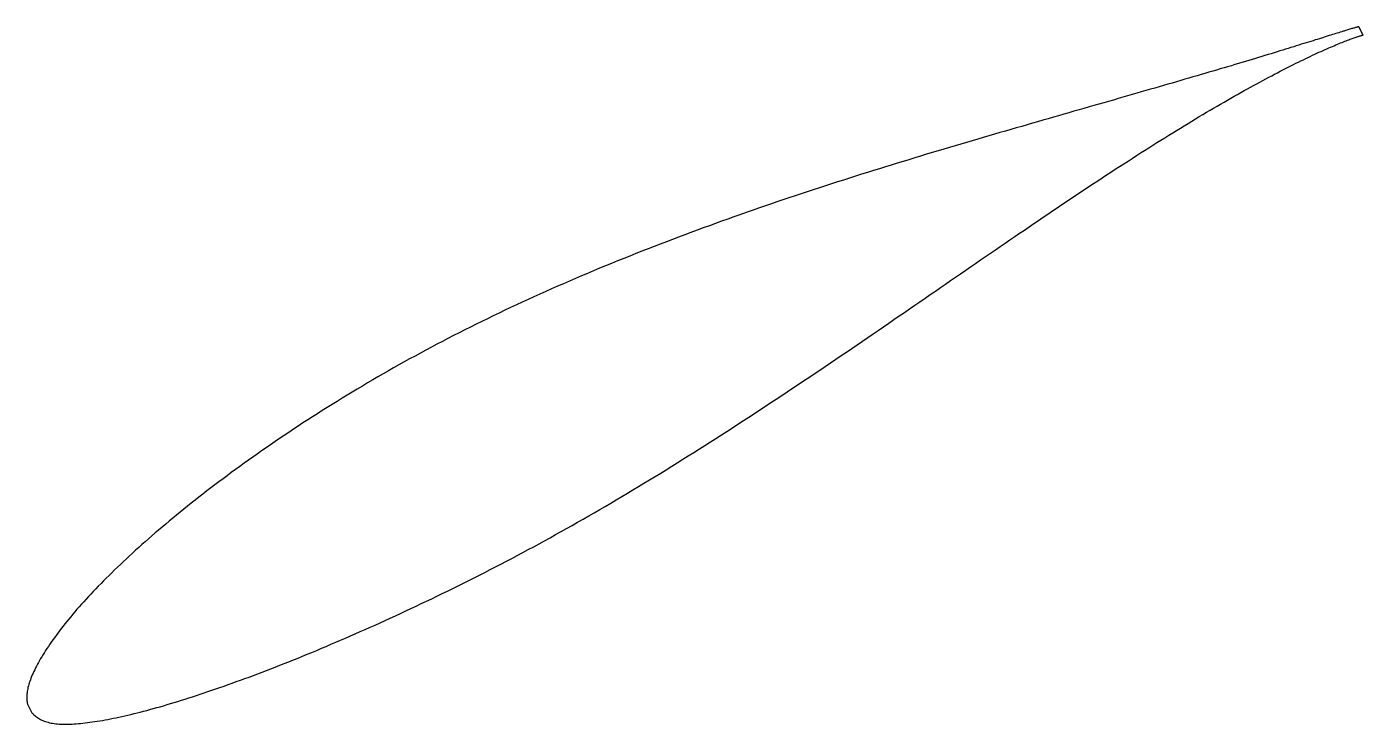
# Model space of a CAD drawing. Header units: metres. Extents: x -43 to 87, y -23 to 45.
import ezdxf

# ---------------------------------------------------------------- set-up
doc = ezdxf.new("R2010")
doc.units = ezdxf.units.M

msp = doc.modelspace()

# ---------------------------------------------------------------- linework, layer by layer
msp.add_lwpolyline([(86.21, 44.54), (86.21, 44.54), (86.2, 44.54), (86.19, 44.54), (86.17, 44.54), (86.15, 44.53), (86.11, 44.52), (86.08, 44.51), (86.04, 44.5), (85.99, 44.49), (85.94, 44.48), (85.88, 44.46), (85.82, 44.44), (85.75, 44.42), (85.68, 44.4), (85.6, 44.38), (85.52, 44.36), (85.43, 44.33), (85.34, 44.3), (85.24, 44.27), (85.13, 44.24), (85.03, 44.21), (84.91, 44.17), (84.79, 44.13), (84.67, 44.1), (84.54, 44.06), (84.4, 44.01), (84.26, 43.97), (84.11, 43.93), (83.96, 43.88), (83.81, 43.83), (83.65, 43.78), (83.48, 43.73), (83.31, 43.68), (83.13, 43.62), (82.95, 43.56), (82.76, 43.5), (82.57, 43.44), (82.38, 43.38), (82.17, 43.32), (81.97, 43.26), (81.76, 43.19), (81.54, 43.12), (81.32, 43.05), (81.09, 42.98), (80.86, 42.91), (80.62, 42.84), (80.38, 42.76), (80.13, 42.68), (79.88, 42.61), (79.62, 42.53), (79.36, 42.45), (79.1, 42.36), (78.82, 42.28), (78.55, 42.2), (78.27, 42.11), (77.98, 42.02), (77.69, 41.93), (77.4, 41.84), (77.1, 41.75), (76.79, 41.66), (76.48, 41.57), (76.17, 41.47), (75.85, 41.37), (75.52, 41.28), (75.2, 41.18), (74.86, 41.08), (74.53, 40.98), (74.18, 40.88), (73.84, 40.77), (73.48, 40.67), (73.13, 40.56), (72.77, 40.46), (72.4, 40.35), (72.04, 40.24), (71.66, 40.13), (71.28, 40.02), (70.9, 39.9), (70.52, 39.79), (70.12, 39.68), (69.73, 39.56), (69.33, 39.45), (68.93, 39.33), (68.52, 39.21), (68.11, 39.09), (67.69, 38.97), (67.27, 38.85), (66.85, 38.72), (66.42, 38.6), (65.99, 38.48), (65.55, 38.35), (65.11, 38.22), (64.67, 38.1), (64.22, 37.97), (63.77, 37.84), (63.32, 37.71), (62.86, 37.58), (62.4, 37.44), (61.93, 37.31), (61.46, 37.17), (60.99, 37.04), (60.52, 36.9), (60.04, 36.77), (59.55, 36.63), (59.07, 36.49), (58.58, 36.35), (58.08, 36.21), (57.59, 36.06), (57.09, 35.92), (56.59, 35.78), (56.08, 35.63), (55.57, 35.49), (55.06, 35.34), (54.55, 35.19), (54.03, 35.04), (53.51, 34.89), (52.99, 34.74), (52.46, 34.59), (51.93, 34.43), (51.4, 34.28), (50.87, 34.12), (50.33, 33.97), (49.79, 33.81), (49.25, 33.65), (48.71, 33.49), (48.16, 33.33), (47.61, 33.17), (47.06, 33.01), (46.51, 32.84), (45.95, 32.68), (45.4, 32.51), (44.84, 32.34), (44.28, 32.18), (43.71, 32.01), (43.15, 31.83), (42.58, 31.66), (42.01, 31.49), (41.44, 31.31), (40.87, 31.14), (40.3, 30.96), (39.72, 30.78), (39.15, 30.6), (38.57, 30.42), (37.99, 30.24), (37.41, 30.06), (36.83, 29.87), (36.24, 29.69), (35.66, 29.5), (35.07, 29.31), (34.49, 29.12), (33.9, 28.93), (33.31, 28.74), (32.72, 28.55), (32.13, 28.35), (31.54, 28.15), (30.95, 27.96), (30.36, 27.76), (29.77, 27.56), (29.17, 27.35), (28.58, 27.15), (27.99, 26.95), (27.39, 26.74), (26.8, 26.53), (26.2, 26.32), (25.61, 26.11), (25.01, 25.9), (24.42, 25.69), (23.82, 25.47), (23.23, 25.26), (22.63, 25.04), (22.04, 24.82), (21.44, 24.6), (20.85, 24.38), (20.25, 24.16), (19.66, 23.93), (19.07, 23.71), (18.47, 23.48), (17.88, 23.25), (17.29, 23.02), (16.7, 22.79), (16.11, 22.56), (15.52, 22.32), (14.93, 22.08), (14.34, 21.85), (13.75, 21.61), (13.16, 21.37), (12.58, 21.13), (12, 20.88), (11.41, 20.64), (10.83, 20.39), (10.25, 20.14), (9.67, 19.89), (9.09, 19.64), (8.51, 19.39), (7.94, 19.14), (7.37, 18.88), (6.79, 18.63), (6.22, 18.37), (5.65, 18.11), (5.09, 17.85), (4.52, 17.59), (3.96, 17.32), (3.4, 17.06), (2.84, 16.79), (2.28, 16.52), (1.72, 16.25), (1.17, 15.98), (0.62, 15.71), (0.07, 15.44), (-0.48, 15.16), (-1.03, 14.89), (-1.57, 14.61), (-2.11, 14.33), (-2.65, 14.05), (-3.18, 13.77), (-3.72, 13.49), (-4.25, 13.2), (-4.78, 12.92), (-5.3, 12.63), (-5.83, 12.35), (-6.35, 12.06), (-6.87, 11.77), (-7.38, 11.48), (-7.89, 11.19), (-8.4, 10.9), (-8.91, 10.6), (-9.41, 10.31), (-9.92, 10.02), (-10.41, 9.72), (-10.91, 9.42), (-11.4, 9.13), (-11.89, 8.83), (-12.38, 8.53), (-12.86, 8.23), (-13.35, 7.94), (-13.82, 7.64), (-14.3, 7.34), (-14.77, 7.04), (-15.24, 6.74), (-15.7, 6.44), (-16.17, 6.14), (-16.63, 5.83), (-17.08, 5.53), (-17.54, 5.23), (-17.99, 4.93), (-18.43, 4.63), (-18.87, 4.33), (-19.31, 4.03), (-19.75, 3.73), (-20.18, 3.43), (-20.61, 3.13), (-21.04, 2.83), (-21.46, 2.53), (-21.88, 2.23), (-22.3, 1.93), (-22.71, 1.63), (-23.12, 1.33), (-23.52, 1.03), (-23.92, 0.73), (-24.32, 0.44), (-24.71, 0.14), (-25.1, -0.16), (-25.49, -0.45), (-25.87, -0.75), (-26.25, -1.04), (-26.63, -1.34), (-27, -1.63), (-27.36, -1.92), (-27.73, -2.22), (-28.09, -2.51), (-28.44, -2.8), (-28.79, -3.09), (-29.14, -3.38), (-29.48, -3.66), (-29.82, -3.95), (-30.16, -4.24), (-30.49, -4.52), (-30.82, -4.8), (-31.14, -5.09), (-31.46, -5.37), (-31.78, -5.65), (-32.09, -5.92), (-32.4, -6.2), (-32.7, -6.48), (-33, -6.75), (-33.29, -7.03), (-33.58, -7.3), (-33.87, -7.57), (-34.15, -7.84), (-34.43, -8.1), (-34.7, -8.37), (-34.97, -8.64), (-35.24, -8.9), (-35.5, -9.16), (-35.75, -9.42), (-36.01, -9.68), (-36.25, -9.93), (-36.5, -10.19), (-36.74, -10.44), (-36.97, -10.69), (-37.2, -10.94), (-37.43, -11.19), (-37.65, -11.43), (-37.86, -11.68), (-38.08, -11.92), (-38.28, -12.16), (-38.49, -12.4), (-38.68, -12.64), (-38.88, -12.87), (-39.07, -13.1), (-39.25, -13.33), (-39.43, -13.56), (-39.61, -13.79), (-39.78, -14.01), (-39.95, -14.23), (-40.11, -14.45), (-40.27, -14.67), (-40.42, -14.89), (-40.57, -15.1), (-40.71, -15.31), (-40.85, -15.51), (-40.99, -15.72), (-41.12, -15.92), (-41.24, -16.12), (-41.37, -16.31), (-41.48, -16.51), (-41.6, -16.7), (-41.7, -16.88), (-41.81, -17.07), (-41.91, -17.25), (-42, -17.43), (-42.09, -17.6), (-42.18, -17.78), (-42.26, -17.95), (-42.34, -18.11), (-42.41, -18.28), (-42.48, -18.44), (-42.54, -18.6), (-42.6, -18.75), (-42.66, -18.91), (-42.71, -19.06), (-42.75, -19.21), (-42.79, -19.35), (-42.83, -19.49), (-42.86, -19.63), (-42.88, -19.77), (-42.9, -19.9), (-42.92, -20.03), (-42.94, -20.15), (-42.94, -20.27), (-42.95, -20.39), (-42.95, -20.5), (-42.95, -20.61), (-42.94, -20.71), (-42.93, -20.8), (-42.92, -20.89), (-42.91, -20.97), (-42.9, -21.03), (-42.89, -21.08), (-42.88, -21.11), (-42.46, -21.94), (-42.46, -21.95), (-42.44, -21.96), (-42.41, -21.99), (-42.37, -22.02), (-42.32, -22.08), (-42.25, -22.14), (-42.18, -22.2), (-42.1, -22.27), (-42.01, -22.34), (-41.92, -22.41), (-41.82, -22.47), (-41.71, -22.53), (-41.61, -22.59), (-41.5, -22.65), (-41.38, -22.7), (-41.26, -22.75), (-41.13, -22.79), (-41, -22.83), (-40.87, -22.87), (-40.73, -22.91), (-40.59, -22.94), (-40.44, -22.96), (-40.29, -22.99), (-40.14, -23.01), (-39.98, -23.03), (-39.81, -23.04), (-39.65, -23.05), (-39.47, -23.06), (-39.3, -23.06), (-39.12, -23.06), (-38.93, -23.06), (-38.74, -23.05), (-38.55, -23.04), (-38.35, -23.03), (-38.15, -23.01), (-37.94, -23), (-37.73, -22.98), (-37.51, -22.95), (-37.29, -22.93), (-37.06, -22.9), (-36.83, -22.87), (-36.6, -22.84), (-36.36, -22.8), (-36.12, -22.76), (-35.87, -22.72), (-35.62, -22.68), (-35.36, -22.63), (-35.1, -22.59), (-34.83, -22.54), (-34.56, -22.48), (-34.29, -22.43), (-34.01, -22.37), (-33.73, -22.31), (-33.44, -22.24), (-33.15, -22.18), (-32.85, -22.11), (-32.55, -22.03), (-32.25, -21.96), (-31.94, -21.88), (-31.63, -21.8), (-31.32, -21.72), (-31, -21.63), (-30.68, -21.54), (-30.35, -21.45), (-30.02, -21.36), (-29.68, -21.26), (-29.35, -21.16), (-29, -21.06), (-28.66, -20.95), (-28.31, -20.85), (-27.95, -20.74), (-27.6, -20.62), (-27.24, -20.51), (-26.87, -20.39), (-26.5, -20.27), (-26.13, -20.15), (-25.75, -20.02), (-25.38, -19.9), (-24.99, -19.77), (-24.61, -19.63), (-24.22, -19.5), (-23.82, -19.36), (-23.43, -19.22), (-23.03, -19.08), (-22.63, -18.93), (-22.22, -18.78), (-21.81, -18.63), (-21.4, -18.48), (-20.98, -18.33), (-20.56, -18.17), (-20.14, -18.01), (-19.71, -17.85), (-19.29, -17.68), (-18.85, -17.51), (-18.42, -17.34), (-17.98, -17.17), (-17.54, -17), (-17.1, -16.82), (-16.65, -16.64), (-16.2, -16.46), (-15.75, -16.27), (-15.3, -16.09), (-14.84, -15.9), (-14.38, -15.7), (-13.92, -15.51), (-13.46, -15.31), (-12.99, -15.11), (-12.52, -14.91), (-12.05, -14.71), (-11.57, -14.5), (-11.1, -14.3), (-10.62, -14.08), (-10.14, -13.87), (-9.65, -13.66), (-9.17, -13.44), (-8.68, -13.22), (-8.19, -13), (-7.7, -12.77), (-7.2, -12.54), (-6.71, -12.31), (-6.21, -12.08), (-5.71, -11.85), (-5.21, -11.61), (-4.7, -11.37), (-4.2, -11.13), (-3.69, -10.89), (-3.18, -10.65), (-2.67, -10.4), (-2.16, -10.15), (-1.65, -9.9), (-1.13, -9.64), (-0.62, -9.39), (-0.1, -9.13), (0.42, -8.87), (0.94, -8.6), (1.46, -8.34), (1.98, -8.07), (2.51, -7.8), (3.03, -7.53), (3.56, -7.25), (4.08, -6.98), (4.61, -6.7), (5.14, -6.42), (5.67, -6.13), (6.2, -5.85), (6.73, -5.56), (7.26, -5.27), (7.79, -4.98), (8.32, -4.68), (8.85, -4.38), (9.39, -4.09), (9.92, -3.79), (10.46, -3.48), (10.99, -3.18), (11.53, -2.87), (12.06, -2.56), (12.6, -2.25), (13.14, -1.94), (13.67, -1.62), (14.21, -1.31), (14.75, -0.99), (15.28, -0.67), (15.82, -0.35), (16.36, -0.02), (16.89, 0.3), (17.43, 0.63), (17.97, 0.95), (18.51, 1.28), (19.04, 1.61), (19.58, 1.95), (20.12, 2.28), (20.65, 2.62), (21.19, 2.95), (21.73, 3.29), (22.26, 3.63), (22.8, 3.97), (23.33, 4.31), (23.87, 4.65), (24.4, 4.99), (24.94, 5.33), (25.47, 5.68), (26, 6.02), (26.54, 6.37), (27.07, 6.72), (27.6, 7.06), (28.13, 7.41), (28.66, 7.76), (29.19, 8.11), (29.72, 8.46), (30.25, 8.81), (30.78, 9.16), (31.3, 9.51), (31.83, 9.86), (32.35, 10.21), (32.88, 10.56), (33.4, 10.91), (33.93, 11.26), (34.45, 11.61), (34.97, 11.96), (35.49, 12.32), (36.01, 12.67), (36.52, 13.02), (37.04, 13.37), (37.56, 13.72), (38.07, 14.07), (38.58, 14.42), (39.1, 14.77), (39.61, 15.12), (40.12, 15.47), (40.63, 15.82), (41.13, 16.16), (41.64, 16.51), (42.14, 16.86), (42.64, 17.2), (43.15, 17.55), (43.65, 17.89), (44.14, 18.23), (44.64, 18.58), (45.14, 18.92), (45.63, 19.26), (46.12, 19.6), (46.61, 19.94), (47.1, 20.27), (47.59, 20.61), (48.08, 20.94), (48.56, 21.28), (49.04, 21.61), (49.52, 21.94), (50, 22.27), (50.48, 22.59), (50.96, 22.92), (51.43, 23.24), (51.9, 23.57), (52.37, 23.89), (52.84, 24.21), (53.3, 24.53), (53.77, 24.84), (54.23, 25.16), (54.69, 25.47), (55.15, 25.78), (55.6, 26.09), (56.05, 26.39), (56.5, 26.7), (56.95, 27), (57.4, 27.3), (57.85, 27.6), (58.29, 27.89), (58.73, 28.19), (59.16, 28.48), (59.6, 28.77), (60.03, 29.06), (60.46, 29.34), (60.89, 29.62), (61.32, 29.9), (61.74, 30.18), (62.16, 30.45), (62.58, 30.73), (62.99, 31), (63.41, 31.26), (63.82, 31.53), (64.23, 31.79), (64.63, 32.05), (65.03, 32.31), (65.43, 32.56), (65.83, 32.81), (66.22, 33.06), (66.61, 33.31), (67, 33.55), (67.39, 33.79), (67.77, 34.03), (68.15, 34.26), (68.53, 34.49), (68.9, 34.72), (69.27, 34.95), (69.64, 35.17), (70, 35.39), (70.36, 35.61), (70.72, 35.83), (71.08, 36.04), (71.43, 36.25), (71.78, 36.45), (72.12, 36.66), (72.47, 36.86), (72.8, 37.05), (73.14, 37.25), (73.47, 37.44), (73.8, 37.63), (74.12, 37.81), (74.45, 37.99), (74.76, 38.17), (75.08, 38.35), (75.39, 38.52), (75.7, 38.69), (76, 38.86), (76.3, 39.02), (76.6, 39.18), (76.89, 39.34), (77.18, 39.5), (77.46, 39.65), (77.75, 39.8), (78.02, 39.94), (78.3, 40.09), (78.57, 40.23), (78.83, 40.36), (79.09, 40.5), (79.35, 40.63), (79.61, 40.76), (79.86, 40.88), (80.1, 41), (80.34, 41.12), (80.58, 41.24), (80.82, 41.35), (81.05, 41.46), (81.27, 41.57), (81.49, 41.67), (81.71, 41.78), (81.92, 41.88), (82.13, 41.97), (82.33, 42.07), (82.53, 42.16), (82.73, 42.24), (82.92, 42.33), (83.1, 42.41), (83.29, 42.49), (83.46, 42.57), (83.63, 42.64), (83.8, 42.71), (83.97, 42.78), (84.13, 42.85), (84.28, 42.91), (84.43, 42.97), (84.57, 43.03), (84.71, 43.09), (84.85, 43.14), (84.98, 43.19), (85.11, 43.24), (85.23, 43.28), (85.34, 43.33), (85.46, 43.37), (85.56, 43.41), (85.66, 43.44), (85.76, 43.48), (85.85, 43.51), (85.94, 43.54), (86.02, 43.57), (86.1, 43.59), (86.17, 43.61), (86.24, 43.63), (86.3, 43.65), (86.35, 43.67), (86.41, 43.68), (86.45, 43.7), (86.49, 43.71), (86.53, 43.72), (86.56, 43.72), (86.58, 43.73), (86.6, 43.73), (86.62, 43.74), (86.63, 43.74), (86.63, 43.74)], close=True)

doc.saveas('drawing.dxf')
